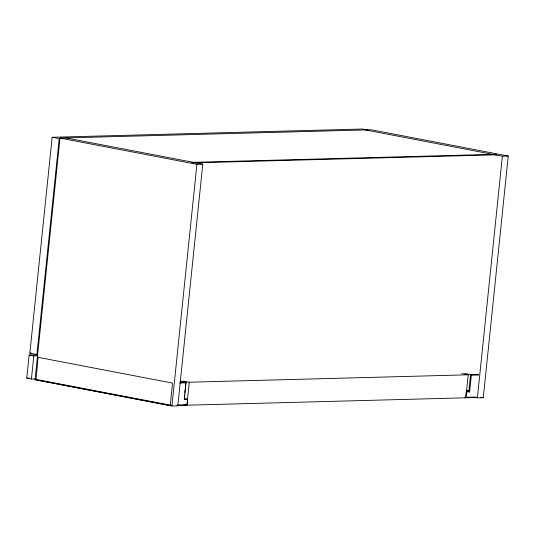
<?xml version="1.0" encoding="UTF-8"?>
<svg xmlns="http://www.w3.org/2000/svg" width="535" height="535" viewBox="0 0 535 535"><rect width="100%" height="100%" fill="white"/><g stroke="black" fill="none" stroke-linecap="round" stroke-linejoin="round"><path stroke-width="0.8" d="M35.591 378.927L31.418 379.041L26.75 378.145L29.137 355.053L37.483 354.832M52.156 137.274L59.211 138.625L36.902 354.511L29.846 353.16L52.156 137.274L362.469 129.022L368.742 130.226M31.418 379.041L33.805 355.949L37.978 355.835M65.899 137.916L202.778 164.158L177.807 405.824L171.929 405.978L35.042 379.736L60.02 138.07L371.37 129.791L508.25 156.033L483.279 397.699L477.394 397.853L474.117 397.224M170.551 405.644L36.046 379.857L38.038 357.306L172.544 383.093L170.27 405.115L170.551 405.644L171.073 405.196M171.929 405.978L196.9 164.319L202.778 164.158M184.709 394.288L184.314 399.484L187.658 399.398L187.103 404.768L186.581 405.216L176.958 405.47M184.876 392.677L185.21 389.453M185.377 387.842L185.959 382.204L180.221 381.101M184.314 399.484L185.959 382.204L180.262 382.351M186.936 404.774L189.263 382.217L468.219 374.801L465.891 397.351M464.848 373.53L470.593 374.634L471.335 375.249L469.616 391.901L466.279 391.988L465.724 397.358L465.203 397.806L464.922 397.278L476.143 397.084M477.394 397.853L502.372 156.193L508.25 156.033M186.969 404.667L186.581 405.216L184.12 404.741M29.846 353.16L31.518 353.113M26.75 378.145L29.251 378.078M35.042 379.736L37.249 379.676M478.731 374.42L470.593 374.634L468.928 390.744L468.54 391.292L466.533 391.346M179.693 383.007L186.04 382.839M471.335 375.249L478.477 375.062M184.575 398.842L187.243 398.769L187.658 399.398M177.486 405.022L187.103 404.768M186.748 405.209L465.035 397.813M465.203 397.806L477.227 397.485M365.492 129.951L502.372 156.193M60.02 138.07L196.9 164.319M461.752 373.557L468.219 374.801M466.466 390.269L468.928 390.744L469.616 391.901L466.079 390.817M480.818 397.224L483.279 397.699M183.605 381.134L189.263 382.217M29.137 355.053L33.805 355.949M35.765 379.328L170.27 405.115M494.387 154.321L191.684 162.373L194.172 162.847L496.875 154.802L494.387 154.321"/></g></svg>
